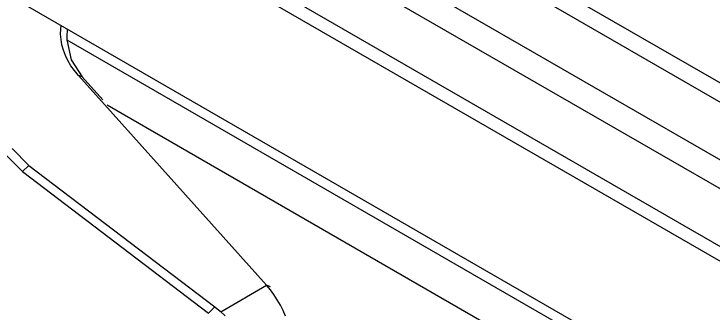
# Model space of a CAD drawing. Extents: x 0 to 258, y 0 to 184.
# Drawn here: x 146.28 to 168.65, y 102.06 to 111.64 of the extents above; entities that cross this region are included whole.
import ezdxf

# ---------------------------------------------------------------- set-up
doc = ezdxf.new("R2010")
doc.units = 0

msp = doc.modelspace()

# ---------------------------------------------------------------- linework, layer by layer
for p, q in [((187.751398, 97.917504), (124.85314, 134.231785)), ((188.180023, 98.28448), (129.187274, 132.34425)), ((195.651847, 91.507187), (126.868204, 131.219243)), ((122.853157, 130.7676), (189.608771, 92.226588)), ((126.468155, 130.526565), (195.252326, 90.814508)), ((189.566438, 91.774415), (126.187432, 128.366774)), ((124.187449, 124.902588), (186.518442, 88.91639)), ((147.778717, 111.154842), (147.79401, 111.273463)), ((147.773267, 110.989788), (147.778717, 111.154842)), ((147.785517, 110.82169), (147.773267, 110.989788)), ((147.98379, 111.154644), (147.971778, 110.923401)), ((147.984584, 111.163428), (147.98379, 111.154644)), ((147.815394, 110.65191), (147.785517, 110.82169)), ((147.969585, 110.807059), (148.107525, 110.170985)), ((147.971778, 110.923401), (147.969662, 110.807061)), ((147.969757, 110.810898), (167.409464, 99.587551)), ((147.862646, 110.481817), (147.815394, 110.65191)), ((147.926889, 110.312781), (147.862646, 110.481817)), ((148.007608, 110.14617), (147.926889, 110.312781)), ((148.104149, 109.983327), (148.007608, 110.14617)), ((148.107525, 110.170985), (148.463929, 109.626381)), ((148.215732, 109.825567), (148.104149, 109.983327)), ((148.341459, 109.674164), (148.215732, 109.825567)), ((154.363934, 102.954106), (148.341496, 109.674249)), ((148.463998, 109.62636), (148.341496, 109.674249)), ((148.463998, 109.62636), (149.124397, 108.889496)), ((149.266743, 108.729688), (161.924923, 101.421376)), ((146.220477, 107.332155), (146.757726, 106.793083)), ((146.020479, 107.132173), (146.557725, 106.593101)), ((146.557677, 106.59318), (146.757702, 106.793205)), ((146.757702, 106.793205), (152.703676, 102.264338)), ((146.557677, 106.59318), (152.503651, 102.064313)), ((152.896028, 102.106646), (154.363934, 102.954106)), ((154.486206, 102.80854), (154.363871, 102.954143)), ((154.484849, 102.90701), (154.363934, 102.954106)), ((154.601204, 102.653029), (154.486206, 102.80854)), ((154.707649, 102.489257), (154.601204, 102.653029)), ((154.804404, 102.318969), (154.707649, 102.489257)), ((152.503651, 102.064313), (152.703676, 102.264338)), ((152.703769, 102.264216), (152.873599, 102.12618)), ((154.890444, 102.143974), (154.804404, 102.318969)), ((152.873599, 102.12618), (153.03518, 101.977133)), ((154.964853, 101.966126), (154.890444, 102.143974))]:
    msp.add_line(p, q)

doc.saveas('drawing.dxf')
